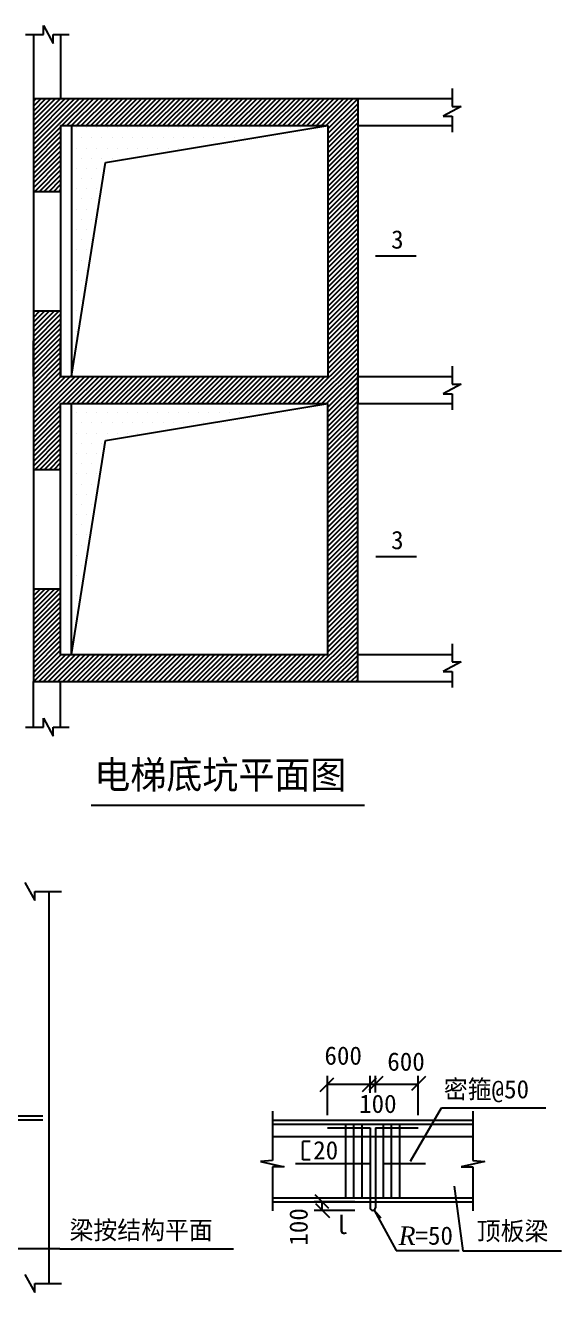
# Model space of a CAD drawing. Header units: metres. Extents: x 43908 to 73849, y -14278 to 26625.
# Drawn here: x 62738 to 72607, y 3251 to 26592 of the extents above; entities that cross this region are included whole.
import ezdxf

# ---------------------------------------------------------------- set-up
doc = ezdxf.new("R2010")
doc.units = ezdxf.units.M
doc.layers.add('PDIM', color=3, linetype='Continuous')

# ---------------------------------------------------------------- blocks, each defined once
blk = doc.blocks.new('_DIMX')
at = {"color": 1}
blk.add_lwpolyline([(-135.52, -137.62), (119.61, 117.43)], dxfattribs=at)

msp = doc.modelspace()

# ---------------------------------------------------------------- linework, layer by layer
for p, q in [((62739.45, 26425.87), (63073.13, 26425.87)), ((62886.19, 26425.87), (62886.19, 25244.2)), ((63073.13, 26425.87), (63073.13, 26591.53)), ((63073.13, 26591.53), (63251.9, 26260.21)), ((63251.9, 26425.87), (63546.7, 26425.87)), ((63251.9, 26260.21), (63251.9, 26425.87)), ((63386.19, 26425.87), (63386.19, 25244.2)), ((62886.19, 25244.2), (62886.19, 14504.2)), ((62886.19, 25244.2), (68854, 25244.2)), ((68854, 25244.2), (68854, 19624.2)), ((68854, 25244.2), (70591.89, 25244.2)), ((70591.89, 25429.2), (70591.89, 25095.52)), ((70757.55, 25095.52), (70426.22, 24916.76)), ((70591.89, 25095.52), (70757.55, 25095.52)), ((63386.19, 24744.2), (68304, 24744.2)), ((63386.19, 24744.2), (63386.19, 23534.2)), ((63586.19, 24744.2), (63586.19, 20124.2)), ((64212.07, 24067.33), (68304, 24748.33)), ((68304, 24744.2), (68304, 20124.2)), ((68854, 24744.2), (70591.89, 24744.2)), ((70426.22, 24916.76), (70591.89, 24916.76)), ((70591.89, 24916.76), (70591.89, 24621.95)), ((63586.19, 20128.33), (64212.07, 24067.33)), ((62886.19, 23534.2), (63386.19, 23534.2)), ((63386.19, 23534.2), (63386.19, 21334.2)), ((62886.19, 21334.2), (63386.19, 21334.2)), ((63386.19, 21334.2), (63386.19, 20124.2)), ((62886.19, 20124.2), (62886.19, 20781.75)), ((63386.19, 20124.2), (63386.19, 20781.75)), ((70591.89, 20315.53), (70591.89, 19981.85)), ((63386.19, 20124.2), (68304, 20124.2)), ((68854, 14504.2), (68854, 20124.2)), ((68854, 20124.2), (70591.89, 20124.2)), ((70757.55, 19981.85), (70426.22, 19803.09)), ((70591.89, 19981.85), (70757.55, 19981.85)), ((63386.19, 18414.2), (63386.19, 19624.2)), ((63386.19, 19624.2), (68304, 19624.2)), ((63586.19, 15004.2), (63586.19, 19624.2)), ((64212.07, 18943.2), (68304, 19624.2)), ((68304, 15004.2), (68304, 19624.2)), ((68854, 19624.2), (70591.89, 19624.2)), ((70426.22, 19803.09), (70591.89, 19803.09)), ((70591.89, 19803.09), (70591.89, 19508.28)), ((63586.19, 15004.2), (64212.07, 18943.2)), ((62886.19, 18414.2), (63386.19, 18414.2)), ((63386.19, 16214.2), (63386.19, 18414.2)), ((62886.19, 16214.2), (63386.19, 16214.2)), ((63386.19, 15004.2), (63386.19, 16214.2)), ((70591.89, 15201.86), (70591.89, 14868.18)), ((63386.19, 15004.2), (68304, 15004.2)), ((68854, 15004.2), (70591.89, 15004.2)), ((70757.55, 14868.18), (70426.22, 14689.42)), ((70591.89, 14868.18), (70757.55, 14868.18)), ((62886.19, 14504.2), (68854, 14504.2)), ((62886.19, 13663.18), (62886.19, 14504.2)), ((63386.19, 13663.18), (63386.19, 14504.2)), ((68854, 14504.2), (70591.89, 14504.2)), ((70426.22, 14689.42), (70591.89, 14689.42)), ((70591.89, 14689.42), (70591.89, 14394.61)), ((63073.13, 13828.84), (63251.9, 13497.52)), ((63073.13, 13663.18), (63073.13, 13828.84)), ((62739.45, 13663.18), (63073.13, 13663.18)), ((63251.9, 13663.18), (63546.7, 13663.18)), ((63251.9, 13497.52), (63251.9, 13663.18)), ((63952.12, 12228.66), (68977.25, 12228.66)), ((62730.74, 10801.84), (62909.5, 10470.52)), ((62909.5, 10636.18), (63401.68, 10636.18)), ((62909.5, 10470.52), (62909.5, 10636.18)), ((63176.69, 3416.18), (63176.69, 10636.18)), ((67286.91, 6596.12), (67286.91, 5686.67)), ((70975.44, 6596.12), (70975.44, 5686.67)), ((60315.3, 6435.12), (63057.08, 6435.12)), ((62299.06, 6505.12), (63057.08, 6505.12)), ((67286.91, 6424.6), (70975.44, 6424.6)), ((67286.91, 6354.6), (70975.44, 6354.6)), ((68633.75, 4994.6), (68633.75, 6354.6)), ((68783.75, 4994.6), (68783.75, 6354.6)), ((68933.75, 4994.6), (68933.75, 6354.6)), ((69328.61, 4994.6), (69328.61, 6354.6)), ((69478.61, 4994.6), (69478.61, 6354.6)), ((69628.61, 4994.6), (69628.61, 6354.6)), ((67286.91, 6124.6), (70975.44, 6124.6)), ((68296.97, 6284.6), (69081.18, 6284.6)), ((69081.18, 6284.6), (69081.18, 4814.6)), ((69181.18, 6284.6), (69181.18, 4814.6)), ((69181.18, 6284.6), (69965.38, 6284.6)), ((67286.91, 5686.67), (67066.32, 5668.3)), ((67066.32, 5668.3), (67502.66, 5569.88)), ((67711.99, 5630.69), (69081.18, 5630.69)), ((69328.61, 5630.69), (70100.87, 5630.69)), ((71196.03, 5668.3), (70759.69, 5569.88)), ((70975.44, 5686.67), (71196.03, 5668.3)), ((67502.66, 5569.88), (67286.91, 5566.38)), ((67286.91, 5566.38), (67286.91, 4758.08)), ((70759.69, 5569.88), (70975.44, 5566.38)), ((70975.44, 5566.38), (70975.44, 4758.08)), ((70629.25, 5210.97), (70791.84, 4019.52)), ((67286.91, 4994.6), (70975.44, 4994.6)), ((67286.91, 4924.6), (70975.44, 4924.6)), ((69154.98, 4770.62), (69559.16, 4023.87)), ((69155.4, 4769.84), (69277.63, 4628.05)), ((63370.94, 4056.53), (61384.79, 4059.86)), ((63370.94, 4056.53), (66566.66, 4056.53)), ((69559.16, 4023.87), (70719.36, 4023.87)), ((70791.84, 4019.52), (72607.44, 4019.52)), ((62730.74, 3581.84), (62909.5, 3250.52)), ((62909.5, 3416.18), (63401.68, 3416.18)), ((62909.5, 3250.52), (62909.5, 3416.18))]:
    msp.add_line(p, q)
msp.add_arc((69131.18, 4814.6), 50, 180, 0)
at = {"layer": 'PDIM'}
for p, q in [((62886.19, 25190.5), (62939.89, 25244.2)), ((62886.19, 25102.12), (63028.28, 25244.2)), ((62886.19, 25013.73), (63116.67, 25244.2)), ((62886.19, 24925.34), (63205.05, 25244.2)), ((62886.19, 24836.95), (63293.44, 25244.2)), ((62886.19, 24748.56), (63381.83, 25244.2)), ((62886.19, 24660.17), (63470.22, 25244.2)), ((62886.19, 24571.79), (63558.61, 25244.2)), ((62886.19, 24483.4), (63647, 25244.2)), ((62886.19, 24395.01), (63735.38, 25244.2)), ((62886.19, 24306.62), (63823.77, 25244.2)), ((63412.16, 24744.2), (63912.16, 25244.2)), ((63500.55, 24744.2), (64000.55, 25244.2)), ((63588.94, 24744.2), (64088.94, 25244.2)), ((63677.33, 24744.2), (64177.33, 25244.2)), ((63765.71, 24744.2), (64265.71, 25244.2)), ((63854.1, 24744.2), (64354.1, 25244.2)), ((63942.49, 24744.2), (64442.49, 25244.2)), ((64030.88, 24744.2), (64530.88, 25244.2)), ((64119.27, 24744.2), (64619.27, 25244.2)), ((64207.66, 24744.2), (64707.66, 25244.2)), ((64296.04, 24744.2), (64796.04, 25244.2)), ((64384.43, 24744.2), (64884.43, 25244.2)), ((64472.82, 24744.2), (64972.82, 25244.2)), ((64561.21, 24744.2), (65061.21, 25244.2)), ((64649.6, 24744.2), (65149.6, 25244.2)), ((64737.99, 24744.2), (65237.99, 25244.2)), ((64826.37, 24744.2), (65326.37, 25244.2)), ((64914.76, 24744.2), (65414.76, 25244.2)), ((65003.15, 24744.2), (65503.15, 25244.2)), ((65091.54, 24744.2), (65591.54, 25244.2)), ((65179.93, 24744.2), (65679.93, 25244.2)), ((65268.32, 24744.2), (65768.32, 25244.2)), ((65356.7, 24744.2), (65856.7, 25244.2)), ((65445.09, 24744.2), (65945.09, 25244.2)), ((65533.48, 24744.2), (66033.48, 25244.2)), ((65621.87, 24744.2), (66121.87, 25244.2)), ((65710.26, 24744.2), (66210.26, 25244.2)), ((65798.65, 24744.2), (66298.65, 25244.2)), ((65887.03, 24744.2), (66387.03, 25244.2)), ((65975.42, 24744.2), (66475.42, 25244.2)), ((66063.81, 24744.2), (66563.81, 25244.2)), ((66152.2, 24744.2), (66652.2, 25244.2)), ((66240.59, 24744.2), (66740.59, 25244.2)), ((66328.98, 24744.2), (66828.98, 25244.2)), ((66417.36, 24744.2), (66917.36, 25244.2)), ((66505.75, 24744.2), (67005.75, 25244.2)), ((66594.14, 24744.2), (67094.14, 25244.2)), ((66682.53, 24744.2), (67182.53, 25244.2)), ((66770.92, 24744.2), (67270.92, 25244.2)), ((66859.31, 24744.2), (67359.31, 25244.2)), ((66947.69, 24744.2), (67447.69, 25244.2)), ((67036.08, 24744.2), (67536.08, 25244.2)), ((67124.47, 24744.2), (67624.47, 25244.2)), ((67212.86, 24744.2), (67712.86, 25244.2)), ((67301.25, 24744.2), (67801.25, 25244.2)), ((67389.64, 24744.2), (67889.64, 25244.2)), ((67478.02, 24744.2), (67978.02, 25244.2)), ((67566.41, 24744.2), (68066.41, 25244.2)), ((67654.8, 24744.2), (68154.8, 25244.2)), ((67743.19, 24744.2), (68243.19, 25244.2)), ((67831.58, 24744.2), (68331.58, 25244.2)), ((67919.97, 24744.2), (68419.97, 25244.2)), ((68008.35, 24744.2), (68508.35, 25244.2)), ((68096.74, 24744.2), (68596.74, 25244.2)), ((68185.13, 24744.2), (68685.13, 25244.2)), ((68273.52, 24744.2), (68773.52, 25244.2)), ((68304, 24686.29), (68854, 25236.29)), ((68304, 24597.91), (68854, 25147.91)), ((68304, 24509.52), (68854, 25059.52)), ((68304, 24421.13), (68854, 24971.13)), ((68304, 24332.74), (68854, 24882.74)), ((68304, 24244.35), (68854, 24794.35)), ((62886.19, 24218.23), (63386.19, 24718.23)), ((62886.19, 24129.84), (63386.19, 24629.84)), ((62886.19, 24041.46), (63386.19, 24541.46)), ((63678.31, 24706.47), (63678.31, 24706.47)), ((63772.06, 24518.97), (63772.06, 24518.97)), ((63865.81, 24706.47), (63865.81, 24706.47)), ((63959.56, 24518.97), (63959.56, 24518.97)), ((64053.31, 24706.47), (64053.31, 24706.47)), ((64147.06, 24518.97), (64147.06, 24518.97)), ((64240.81, 24706.47), (64240.81, 24706.47)), ((64334.56, 24518.97), (64334.56, 24518.97)), ((64428.31, 24706.47), (64428.31, 24706.47)), ((64522.06, 24518.97), (64522.06, 24518.97)), ((64615.81, 24706.47), (64615.81, 24706.47)), ((64709.56, 24518.97), (64709.56, 24518.97)), ((64803.31, 24706.47), (64803.31, 24706.47)), ((64897.06, 24518.97), (64897.06, 24518.97)), ((64990.81, 24706.47), (64990.81, 24706.47)), ((65084.56, 24518.97), (65084.56, 24518.97)), ((65178.31, 24706.47), (65178.31, 24706.47)), ((65272.06, 24518.97), (65272.06, 24518.97)), ((65365.81, 24706.47), (65365.81, 24706.47)), ((65459.56, 24518.97), (65459.56, 24518.97)), ((65553.31, 24706.47), (65553.31, 24706.47)), ((65647.06, 24518.97), (65647.06, 24518.97)), ((65740.81, 24706.47), (65740.81, 24706.47)), ((65834.56, 24518.97), (65834.56, 24518.97)), ((65928.31, 24706.47), (65928.31, 24706.47)), ((66022.06, 24518.97), (66022.06, 24518.97)), ((66115.81, 24706.47), (66115.81, 24706.47)), ((66209.56, 24518.97), (66209.56, 24518.97)), ((66303.31, 24706.47), (66303.31, 24706.47)), ((66397.06, 24518.97), (66397.06, 24518.97)), ((66490.81, 24706.47), (66490.81, 24706.47)), ((66584.56, 24518.97), (66584.56, 24518.97)), ((66678.31, 24706.47), (66678.31, 24706.47)), ((66772.06, 24518.97), (66772.06, 24518.97)), ((66865.81, 24706.47), (66865.81, 24706.47)), ((67053.31, 24706.47), (67053.31, 24706.47)), ((67240.81, 24706.47), (67240.81, 24706.47)), ((67428.31, 24706.47), (67428.31, 24706.47)), ((67615.81, 24706.47), (67615.81, 24706.47)), ((67803.31, 24706.47), (67803.31, 24706.47)), ((67990.81, 24706.47), (67990.81, 24706.47)), ((68304, 24155.96), (68854, 24705.96)), ((68304, 24067.58), (68854, 24617.58)), ((68304, 23979.19), (68854, 24529.19)), ((62886.19, 23953.07), (63386.19, 24453.07)), ((62886.19, 23864.68), (63386.19, 24364.68)), ((62886.19, 23776.29), (63386.19, 24276.29)), ((63678.31, 24331.47), (63678.31, 24331.47)), ((63865.81, 24331.47), (63865.81, 24331.47)), ((64053.31, 24331.47), (64053.31, 24331.47)), ((64240.81, 24331.47), (64240.81, 24331.47)), ((64428.31, 24331.47), (64428.31, 24331.47)), ((64615.81, 24331.47), (64615.81, 24331.47)), ((64803.31, 24331.47), (64803.31, 24331.47)), ((64990.81, 24331.47), (64990.81, 24331.47)), ((65178.31, 24331.47), (65178.31, 24331.47)), ((65365.81, 24331.47), (65365.81, 24331.47)), ((65553.31, 24331.47), (65553.31, 24331.47)), ((65740.81, 24331.47), (65740.81, 24331.47)), ((68304, 23890.8), (68854, 24440.8)), ((68304, 23802.41), (68854, 24352.41)), ((62886.19, 23687.9), (63386.19, 24187.9)), ((62886.19, 23599.51), (63386.19, 24099.51)), ((63772.06, 24143.97), (63772.06, 24143.97)), ((63959.56, 24143.97), (63959.56, 24143.97)), ((64147.06, 24143.97), (64147.06, 24143.97)), ((64334.56, 24143.97), (64334.56, 24143.97)), ((64522.06, 24143.97), (64522.06, 24143.97)), ((68304, 23714.02), (68854, 24264.02)), ((68304, 23625.63), (68854, 24175.63)), ((68304, 23537.25), (68854, 24087.25)), ((62909.27, 23534.2), (63386.19, 24011.13)), ((62997.66, 23534.2), (63386.19, 23922.74)), ((63086.04, 23534.2), (63386.19, 23834.35)), ((63678.31, 23956.47), (63678.31, 23956.47)), ((63865.81, 23956.47), (63865.81, 23956.47)), ((64053.31, 23956.47), (64053.31, 23956.47)), ((68304, 23448.86), (68854, 23998.86)), ((68304, 23360.47), (68854, 23910.47)), ((68304, 23272.08), (68854, 23822.08)), ((63174.43, 23534.2), (63386.19, 23745.96)), ((63262.82, 23534.2), (63386.19, 23657.57)), ((63678.31, 23581.47), (63678.31, 23581.47)), ((63772.06, 23768.97), (63772.06, 23768.97)), ((63865.81, 23581.47), (63865.81, 23581.47)), ((63959.56, 23768.97), (63959.56, 23768.97)), ((64053.31, 23581.47), (64053.31, 23581.47)), ((64147.06, 23768.97), (64147.06, 23768.97)), ((68304, 23183.69), (68854, 23733.69)), ((68304, 23095.3), (68854, 23645.3)), ((63351.21, 23534.2), (63386.19, 23569.18)), ((63772.06, 23393.97), (63772.06, 23393.97)), ((63959.56, 23393.97), (63959.56, 23393.97)), ((68304, 23006.92), (68854, 23556.92)), ((68304, 22918.53), (68854, 23468.53)), ((68304, 22830.14), (68854, 23380.14)), ((63678.31, 23206.47), (63678.31, 23206.47)), ((63865.81, 23206.47), (63865.81, 23206.47)), ((64053.31, 23206.47), (64053.31, 23206.47)), ((68304, 22741.75), (68854, 23291.75)), ((68304, 22653.36), (68854, 23203.36)), ((68304, 22564.97), (68854, 23114.97)), ((63772.06, 23018.97), (63772.06, 23018.97)), ((63959.56, 23018.97), (63959.56, 23018.97)), ((68304, 22476.59), (68854, 23026.59)), ((68304, 22388.2), (68854, 22938.2)), ((63678.31, 22831.47), (63678.31, 22831.47)), ((63772.06, 22643.97), (63772.06, 22643.97)), ((63865.81, 22831.47), (63865.81, 22831.47)), ((63959.56, 22643.97), (63959.56, 22643.97)), ((68304, 22299.81), (68854, 22849.81)), ((68304, 22211.42), (68854, 22761.42)), ((68304, 22123.03), (68854, 22673.03)), ((63678.31, 22456.47), (63678.31, 22456.47)), ((63865.81, 22456.47), (63865.81, 22456.47)), ((68304, 22034.64), (68854, 22584.64)), ((68304, 21946.26), (68854, 22496.26)), ((68304, 21857.87), (68854, 22407.87)), ((63772.06, 22268.97), (63772.06, 22268.97)), ((68304, 21769.48), (68854, 22319.48)), ((68304, 21681.09), (68854, 22231.09)), ((69930.33, 22337.27), (69182.78, 22337.27)), ((63678.31, 22081.47), (63678.31, 22081.47)), ((63865.81, 22081.47), (63865.81, 22081.47)), ((68304, 21592.7), (68854, 22142.7)), ((68304, 21504.31), (68854, 22054.31)), ((68304, 21415.93), (68854, 21965.93)), ((63772.06, 21893.97), (63772.06, 21893.97)), ((68304, 21327.54), (68854, 21877.54)), ((68304, 21239.15), (68854, 21789.15)), ((63678.31, 21706.47), (63678.31, 21706.47)), ((63772.06, 21518.97), (63772.06, 21518.97)), ((68304, 21150.76), (68854, 21700.76)), ((68304, 21062.37), (68854, 21612.37)), ((68304, 20973.98), (68854, 21523.98)), ((62886.19, 21301.42), (62918.98, 21334.2)), ((62886.19, 21213.03), (63007.36, 21334.2)), ((62886.19, 21124.64), (63095.75, 21334.2)), ((62886.19, 21036.25), (63184.14, 21334.2)), ((62886.19, 20947.86), (63272.53, 21334.2)), ((62886.19, 20859.48), (63360.92, 21334.2)), ((62886.19, 20771.09), (63386.19, 21271.09)), ((63678.31, 21331.47), (63678.31, 21331.47)), ((68304, 20885.6), (68854, 21435.6)), ((68304, 20797.21), (68854, 21347.21)), ((68304, 20708.82), (68854, 21258.82)), ((62886.19, 20682.7), (63386.19, 21182.7)), ((62886.19, 20594.31), (63386.19, 21094.31)), ((68304, 20620.43), (68854, 21170.43)), ((68304, 20532.04), (68854, 21082.04)), ((62886.19, 20505.92), (63386.19, 21005.92)), ((62886.19, 20417.53), (63386.19, 20917.53)), ((62886.19, 20329.15), (63386.19, 20829.15)), ((63678.31, 20956.47), (63678.31, 20956.47)), ((68304, 20443.65), (68854, 20993.65)), ((68304, 20355.27), (68854, 20905.27)), ((68304, 20266.88), (68854, 20816.88)), ((62886.19, 20240.76), (63386.19, 20740.76)), ((62886.19, 20152.37), (63386.19, 20652.37)), ((62886.19, 20063.98), (63386.19, 20563.98)), ((67838.1, 19624.2), (68854, 20640.1)), ((67926.49, 19624.2), (68854, 20551.71)), ((68304, 20178.49), (68854, 20728.49)), ((62886.19, 19975.59), (63386.19, 20475.59)), ((62886.19, 19887.2), (63386.19, 20387.2)), ((68014.88, 19624.2), (68854, 20463.32)), ((68103.27, 19624.2), (68854, 20374.94)), ((62886.19, 19798.82), (63386.19, 20298.82)), ((62886.19, 19710.43), (63386.19, 20210.43)), ((62886.19, 19622.04), (63388.35, 20124.2)), ((62886.19, 19533.65), (63476.74, 20124.2)), ((62886.19, 19445.26), (63565.13, 20124.2)), ((62886.19, 19356.87), (63653.52, 20124.2)), ((62886.19, 19268.49), (63741.91, 20124.2)), ((62886.19, 19180.1), (63830.3, 20124.2)), ((63418.68, 19624.2), (63918.68, 20124.2)), ((63507.07, 19624.2), (64007.07, 20124.2)), ((63595.46, 19624.2), (64095.46, 20124.2)), ((63683.85, 19624.2), (64183.85, 20124.2)), ((63772.24, 19624.2), (64272.24, 20124.2)), ((63860.63, 19624.2), (64360.63, 20124.2)), ((63949.01, 19624.2), (64449.01, 20124.2)), ((64037.4, 19624.2), (64537.4, 20124.2)), ((64125.79, 19624.2), (64625.79, 20124.2)), ((64214.18, 19624.2), (64714.18, 20124.2)), ((64302.57, 19624.2), (64802.57, 20124.2)), ((64390.96, 19624.2), (64890.96, 20124.2)), ((64479.34, 19624.2), (64979.34, 20124.2)), ((64567.73, 19624.2), (65067.73, 20124.2)), ((64656.12, 19624.2), (65156.12, 20124.2)), ((64744.51, 19624.2), (65244.51, 20124.2)), ((64832.9, 19624.2), (65332.9, 20124.2)), ((64921.29, 19624.2), (65421.29, 20124.2)), ((65009.67, 19624.2), (65509.67, 20124.2)), ((65098.06, 19624.2), (65598.06, 20124.2)), ((65186.45, 19624.2), (65686.45, 20124.2)), ((65274.84, 19624.2), (65774.84, 20124.2)), ((65363.23, 19624.2), (65863.23, 20124.2)), ((65451.62, 19624.2), (65951.62, 20124.2)), ((65540, 19624.2), (66040, 20124.2)), ((65628.39, 19624.2), (66128.39, 20124.2)), ((65716.78, 19624.2), (66216.78, 20124.2)), ((65805.17, 19624.2), (66305.17, 20124.2)), ((65893.56, 19624.2), (66393.56, 20124.2)), ((65981.95, 19624.2), (66481.95, 20124.2)), ((66070.33, 19624.2), (66570.33, 20124.2)), ((66158.72, 19624.2), (66658.72, 20124.2)), ((66247.11, 19624.2), (66747.11, 20124.2)), ((66335.5, 19624.2), (66835.5, 20124.2)), ((66423.89, 19624.2), (66923.89, 20124.2)), ((66512.28, 19624.2), (67012.28, 20124.2)), ((66600.66, 19624.2), (67100.66, 20124.2)), ((66689.05, 19624.2), (67189.05, 20124.2)), ((66777.44, 19624.2), (67277.44, 20124.2)), ((66865.83, 19624.2), (67365.83, 20124.2)), ((66954.22, 19624.2), (67454.22, 20124.2)), ((67042.61, 19624.2), (67542.61, 20124.2)), ((67130.99, 19624.2), (67630.99, 20124.2)), ((67219.38, 19624.2), (67719.38, 20124.2)), ((67307.77, 19624.2), (67807.77, 20124.2)), ((67396.16, 19624.2), (67896.16, 20124.2)), ((67484.55, 19624.2), (67984.55, 20124.2)), ((67572.94, 19624.2), (68072.94, 20124.2)), ((67661.33, 19624.2), (68161.33, 20124.2)), ((67749.71, 19624.2), (68249.71, 20124.2)), ((68191.66, 19624.2), (68854, 20286.55)), ((68280.04, 19624.2), (68854, 20198.16)), ((68304, 19559.77), (68854, 20109.77)), ((68304, 19471.38), (68854, 20021.38)), ((68304, 19382.99), (68854, 19932.99)), ((68304, 19294.61), (68854, 19844.61)), ((68304, 19206.22), (68854, 19756.22)), ((68304, 19117.83), (68854, 19667.83)), ((62886.19, 19091.71), (63386.19, 19591.71)), ((62886.19, 19003.32), (63386.19, 19503.32)), ((62886.19, 18914.93), (63386.19, 19414.93)), ((63678.31, 19456.47), (63678.31, 19456.47)), ((63865.81, 19456.47), (63865.81, 19456.47)), ((64053.31, 19456.47), (64053.31, 19456.47)), ((64240.81, 19456.47), (64240.81, 19456.47)), ((64428.31, 19456.47), (64428.31, 19456.47)), ((64615.81, 19456.47), (64615.81, 19456.47)), ((64803.31, 19456.47), (64803.31, 19456.47)), ((64990.81, 19456.47), (64990.81, 19456.47)), ((65178.31, 19456.47), (65178.31, 19456.47)), ((65365.81, 19456.47), (65365.81, 19456.47)), ((65553.31, 19456.47), (65553.31, 19456.47)), ((65740.81, 19456.47), (65740.81, 19456.47)), ((65928.31, 19456.47), (65928.31, 19456.47)), ((66115.81, 19456.47), (66115.81, 19456.47)), ((66303.31, 19456.47), (66303.31, 19456.47)), ((66490.81, 19456.47), (66490.81, 19456.47)), ((66678.31, 19456.47), (66678.31, 19456.47)), ((66865.81, 19456.47), (66865.81, 19456.47)), ((67053.31, 19456.47), (67053.31, 19456.47)), ((67240.81, 19456.47), (67240.81, 19456.47)), ((68304, 19029.44), (68854, 19579.44)), ((68304, 18941.05), (68854, 19491.05)), ((68304, 18852.66), (68854, 19402.66)), ((62886.19, 18826.54), (63386.19, 19326.54)), ((62886.19, 18738.16), (63386.19, 19238.16)), ((62886.19, 18649.77), (63386.19, 19149.77)), ((63772.06, 19268.97), (63772.06, 19268.97)), ((63959.56, 19268.97), (63959.56, 19268.97)), ((64147.06, 19268.97), (64147.06, 19268.97)), ((64334.56, 19268.97), (64334.56, 19268.97)), ((64522.06, 19268.97), (64522.06, 19268.97)), ((64709.56, 19268.97), (64709.56, 19268.97)), ((64897.06, 19268.97), (64897.06, 19268.97)), ((65084.56, 19268.97), (65084.56, 19268.97)), ((65272.06, 19268.97), (65272.06, 19268.97)), ((65459.56, 19268.97), (65459.56, 19268.97)), ((65647.06, 19268.97), (65647.06, 19268.97)), ((65834.56, 19268.97), (65834.56, 19268.97)), ((66022.06, 19268.97), (66022.06, 19268.97)), ((68304, 18764.28), (68854, 19314.28)), ((68304, 18675.89), (68854, 19225.89)), ((62886.19, 18561.38), (63386.19, 19061.38)), ((62886.19, 18472.99), (63386.19, 18972.99)), ((63678.31, 19081.47), (63678.31, 19081.47)), ((63865.81, 19081.47), (63865.81, 19081.47)), ((64053.31, 19081.47), (64053.31, 19081.47)), ((64240.81, 19081.47), (64240.81, 19081.47)), ((64428.31, 19081.47), (64428.31, 19081.47)), ((64615.81, 19081.47), (64615.81, 19081.47)), ((64803.31, 19081.47), (64803.31, 19081.47)), ((64990.81, 19081.47), (64990.81, 19081.47)), ((68304, 18587.5), (68854, 19137.5)), ((68304, 18499.11), (68854, 19049.11)), ((68304, 18410.72), (68854, 18960.72)), ((62915.79, 18414.2), (63386.19, 18884.6)), ((63004.18, 18414.2), (63386.19, 18796.21)), ((63092.57, 18414.2), (63386.19, 18707.83)), ((63678.31, 18706.47), (63678.31, 18706.47)), ((63772.06, 18893.97), (63772.06, 18893.97)), ((63865.81, 18706.47), (63865.81, 18706.47)), ((63959.56, 18893.97), (63959.56, 18893.97)), ((64053.31, 18706.47), (64053.31, 18706.47)), ((64147.06, 18893.97), (64147.06, 18893.97)), ((68304, 18322.33), (68854, 18872.33)), ((68304, 18233.95), (68854, 18783.95)), ((68304, 18145.56), (68854, 18695.56)), ((63180.96, 18414.2), (63386.19, 18619.44)), ((63269.34, 18414.2), (63386.19, 18531.05)), ((63357.73, 18414.2), (63386.19, 18442.66)), ((63772.06, 18518.97), (63772.06, 18518.97)), ((63959.56, 18518.97), (63959.56, 18518.97)), ((68304, 18057.17), (68854, 18607.17)), ((68304, 17968.78), (68854, 18518.78)), ((63678.31, 18331.47), (63678.31, 18331.47)), ((63865.81, 18331.47), (63865.81, 18331.47)), ((64053.31, 18331.47), (64053.31, 18331.47)), ((68304, 17880.39), (68854, 18430.39)), ((68304, 17792), (68854, 18342)), ((68304, 17703.62), (68854, 18253.62)), ((63772.06, 18143.97), (63772.06, 18143.97)), ((63959.56, 18143.97), (63959.56, 18143.97)), ((68304, 17615.23), (68854, 18165.23)), ((68304, 17526.84), (68854, 18076.84)), ((68304, 17438.45), (68854, 17988.45)), ((63678.31, 17956.47), (63678.31, 17956.47)), ((63772.06, 17768.97), (63772.06, 17768.97)), ((63865.81, 17956.47), (63865.81, 17956.47)), ((63959.56, 17768.97), (63959.56, 17768.97)), ((64053.31, 17956.47), (64053.31, 17956.47)), ((68304, 17350.06), (68854, 17900.06)), ((68304, 17261.67), (68854, 17811.67)), ((63678.31, 17581.47), (63678.31, 17581.47)), ((63865.81, 17581.47), (63865.81, 17581.47)), ((68304, 17173.29), (68854, 17723.29)), ((68304, 17084.9), (68854, 17634.9)), ((68304, 16996.51), (68854, 17546.51)), ((63772.06, 17393.97), (63772.06, 17393.97)), ((63959.56, 17393.97), (63959.56, 17393.97)), ((68304, 16908.12), (68854, 17458.12)), ((68304, 16819.73), (68854, 17369.73)), ((68304, 16731.34), (68854, 17281.34)), ((63678.31, 17206.47), (63678.31, 17206.47)), ((63865.81, 17206.47), (63865.81, 17206.47)), ((68304, 16642.96), (68854, 17192.96)), ((68304, 16554.57), (68854, 17104.57)), ((63678.31, 16831.47), (63678.31, 16831.47)), ((63772.06, 17018.97), (63772.06, 17018.97)), ((63865.81, 16831.47), (63865.81, 16831.47)), ((68304, 16466.18), (68854, 17016.18)), ((68304, 16377.79), (68854, 16927.79)), ((68304, 16289.4), (68854, 16839.4)), ((63772.06, 16643.97), (63772.06, 16643.97)), ((68304, 16201.01), (68854, 16751.01)), ((68304, 16112.63), (68854, 16662.63)), ((68304, 16024.24), (68854, 16574.24)), ((69933.53, 16804.48), (69185.98, 16804.48)), ((63678.31, 16456.47), (63678.31, 16456.47)), ((68304, 15935.85), (68854, 16485.85)), ((68304, 15847.46), (68854, 16397.46)), ((62886.19, 16174.89), (62925.5, 16214.2)), ((62886.19, 16086.5), (63013.89, 16214.2)), ((62886.19, 15998.12), (63102.28, 16214.2)), ((62886.19, 15909.73), (63190.66, 16214.2)), ((62886.19, 15821.34), (63279.05, 16214.2)), ((62886.19, 15732.95), (63367.44, 16214.2)), ((62886.19, 15644.56), (63386.19, 16144.56)), ((63772.06, 16268.97), (63772.06, 16268.97)), ((68304, 15759.07), (68854, 16309.07)), ((68304, 15670.68), (68854, 16220.68)), ((68304, 15582.3), (68854, 16132.3)), ((62886.19, 15556.17), (63386.19, 16056.17)), ((62886.19, 15467.79), (63386.19, 15967.79)), ((62886.19, 15379.4), (63386.19, 15879.4)), ((63678.31, 16081.47), (63678.31, 16081.47)), ((68304, 15493.91), (68854, 16043.91)), ((68304, 15405.52), (68854, 15955.52)), ((62886.19, 15291.01), (63386.19, 15791.01)), ((62886.19, 15202.62), (63386.19, 15702.62)), ((63678.31, 15706.47), (63678.31, 15706.47)), ((68304, 15317.13), (68854, 15867.13)), ((68304, 15228.74), (68854, 15778.74)), ((68304, 15140.35), (68854, 15690.35)), ((62886.19, 15114.23), (63386.19, 15614.23)), ((62886.19, 15025.84), (63386.19, 15525.84)), ((62886.19, 14937.46), (63386.19, 15437.46)), ((67844.63, 14504.2), (68854, 15513.58)), ((67933.01, 14504.2), (68854, 15425.19)), ((68304, 15051.97), (68854, 15601.97)), ((62886.19, 14849.07), (63386.19, 15349.07)), ((62886.19, 14760.68), (63386.19, 15260.68)), ((62886.19, 14672.29), (63386.19, 15172.29)), ((68021.4, 14504.2), (68854, 15336.8)), ((68109.79, 14504.2), (68854, 15248.41)), ((62886.19, 14583.9), (63386.19, 15083.9)), ((62894.88, 14504.2), (63394.88, 15004.2)), ((62983.27, 14504.2), (63483.27, 15004.2)), ((63071.66, 14504.2), (63571.66, 15004.2)), ((63160.04, 14504.2), (63660.04, 15004.2)), ((63248.43, 14504.2), (63748.43, 15004.2)), ((63336.82, 14504.2), (63836.82, 15004.2)), ((63425.21, 14504.2), (63925.21, 15004.2)), ((63513.6, 14504.2), (64013.6, 15004.2)), ((63601.99, 14504.2), (64101.99, 15004.2)), ((63690.37, 14504.2), (64190.37, 15004.2)), ((63778.76, 14504.2), (64278.76, 15004.2)), ((63867.15, 14504.2), (64367.15, 15004.2)), ((63955.54, 14504.2), (64455.54, 15004.2)), ((64043.93, 14504.2), (64543.93, 15004.2)), ((64132.32, 14504.2), (64632.32, 15004.2)), ((64220.7, 14504.2), (64720.7, 15004.2)), ((64309.09, 14504.2), (64809.09, 15004.2)), ((64397.48, 14504.2), (64897.48, 15004.2)), ((64485.87, 14504.2), (64985.87, 15004.2)), ((64574.26, 14504.2), (65074.26, 15004.2)), ((64662.65, 14504.2), (65162.65, 15004.2)), ((64751.03, 14504.2), (65251.03, 15004.2)), ((64839.42, 14504.2), (65339.42, 15004.2)), ((64927.81, 14504.2), (65427.81, 15004.2)), ((65016.2, 14504.2), (65516.2, 15004.2)), ((65104.59, 14504.2), (65604.59, 15004.2)), ((65192.98, 14504.2), (65692.98, 15004.2)), ((65281.36, 14504.2), (65781.36, 15004.2)), ((65369.75, 14504.2), (65869.75, 15004.2)), ((65458.14, 14504.2), (65958.14, 15004.2)), ((65546.53, 14504.2), (66046.53, 15004.2)), ((65634.92, 14504.2), (66134.92, 15004.2)), ((65723.31, 14504.2), (66223.31, 15004.2)), ((65811.69, 14504.2), (66311.69, 15004.2)), ((65900.08, 14504.2), (66400.08, 15004.2)), ((65988.47, 14504.2), (66488.47, 15004.2)), ((66076.86, 14504.2), (66576.86, 15004.2)), ((66165.25, 14504.2), (66665.25, 15004.2)), ((66253.64, 14504.2), (66753.64, 15004.2)), ((66342.02, 14504.2), (66842.02, 15004.2)), ((66430.41, 14504.2), (66930.41, 15004.2)), ((66518.8, 14504.2), (67018.8, 15004.2)), ((66607.19, 14504.2), (67107.19, 15004.2)), ((66695.58, 14504.2), (67195.58, 15004.2)), ((66783.97, 14504.2), (67283.97, 15004.2)), ((66872.35, 14504.2), (67372.35, 15004.2)), ((66960.74, 14504.2), (67460.74, 15004.2)), ((67049.13, 14504.2), (67549.13, 15004.2)), ((67137.52, 14504.2), (67637.52, 15004.2)), ((67225.91, 14504.2), (67725.91, 15004.2)), ((67314.3, 14504.2), (67814.3, 15004.2)), ((67402.68, 14504.2), (67902.68, 15004.2)), ((67491.07, 14504.2), (67991.07, 15004.2)), ((67579.46, 14504.2), (68079.46, 15004.2)), ((67667.85, 14504.2), (68167.85, 15004.2)), ((67756.24, 14504.2), (68256.24, 15004.2)), ((68198.18, 14504.2), (68854, 15160.02)), ((68286.57, 14504.2), (68854, 15071.63)), ((68374.96, 14504.2), (68854, 14983.25)), ((68463.34, 14504.2), (68854, 14894.86)), ((68551.73, 14504.2), (68854, 14806.47)), ((68640.12, 14504.2), (68854, 14718.08)), ((68728.51, 14504.2), (68854, 14629.69)), ((68816.9, 14504.2), (68854, 14541.3)), ((68296.97, 6521.66), (68296.97, 7241.76)), ((69081.18, 6930.55), (69081.18, 7241.76)), ((69181.18, 6934.18), (69181.18, 7241.76)), ((69965.38, 6521.66), (69965.38, 7241.76)), ((68295.97, 7091.76), (68294.97, 7091.76)), ((68296.97, 7091.76), (69081.18, 7091.76)), ((69080.18, 7091.76), (69079.18, 7091.76)), ((69081.18, 7091.76), (69181.18, 7091.76)), ((69082.18, 7091.76), (69083.18, 7091.76)), ((69180.18, 7091.76), (69179.18, 7091.76)), ((69181.18, 7091.76), (69965.38, 7091.76)), ((69182.18, 7091.76), (69183.18, 7091.76)), ((69966.38, 7091.76), (69967.38, 7091.76)), ((69825.07, 5673.65), (70398.22, 6652.37)), ((70398.22, 6652.37), (72315.66, 6652.37)), ((67843.83, 5696.17), (67843.83, 6034.85)), ((67981.41, 6034.74), (67843.84, 6034.74)), ((67981.39, 5696.17), (67843.83, 5696.17)), ((68799.08, 4924.6), (68051.86, 4924.6)), ((68201.86, 4925.6), (68201.86, 4926.6)), ((68201.86, 4764.6), (68201.86, 4924.6)), ((68799.08, 4764.6), (68051.86, 4764.6)), ((68201.86, 4763.6), (68201.86, 4762.6))]:
    msp.add_line(p, q, dxfattribs=at)

# ---------------------------------------------------------------- block references
for p in [(68296.97, 7091.76), (69081.18, 7091.76)]:
    msp.add_blockref('_DIMX', p, dxfattribs=at)
for p, rotation in [((69181.18, 7091.76), 180), ((69965.38, 7091.76), 180), ((68201.86, 4924.6), 270), ((68201.86, 4764.6), 90)]:
    msp.add_blockref('_DIMX', p, dxfattribs=dict(at, rotation=rotation))

# ---------------------------------------------------------------- texts
msp.add_text('电梯底坑平面图', height=510).set_placement((64006.52, 12533.75))
at = {"insert": (69607.38, 4469.18), "char_height": 338, "attachment_point": 1}
msp.add_mtext('{\\fTimes New Roman|b0|i1|c0|p18;R}', dxfattribs=at)
at = {"layer": 'PDIM'}
for s, p in [('3', (69469.27, 22479.58)), ('3', (69469.27, 16943.29)), ('600', (68242.23, 7447.9)), ('600', (69398.88, 7337.36)), ('密箍@50', (70439.55, 6828.92)), ('100', (68880.16, 6560.76)), ('20', (68035.21, 5704.46)), ('l', (68446.09, 4331.14)), ('梁按结构平面', (63550.64, 4234.32)), ('=50', (69917.69, 4133.2)), ('顶板梁', (71045.15, 4216.87))]:
    msp.add_text(s, height=338, dxfattribs=at).set_placement(p)
msp.add_text('100', height=338, rotation=90, dxfattribs=at).set_placement((67933.83, 4116.69))

doc.saveas('drawing.dxf')
